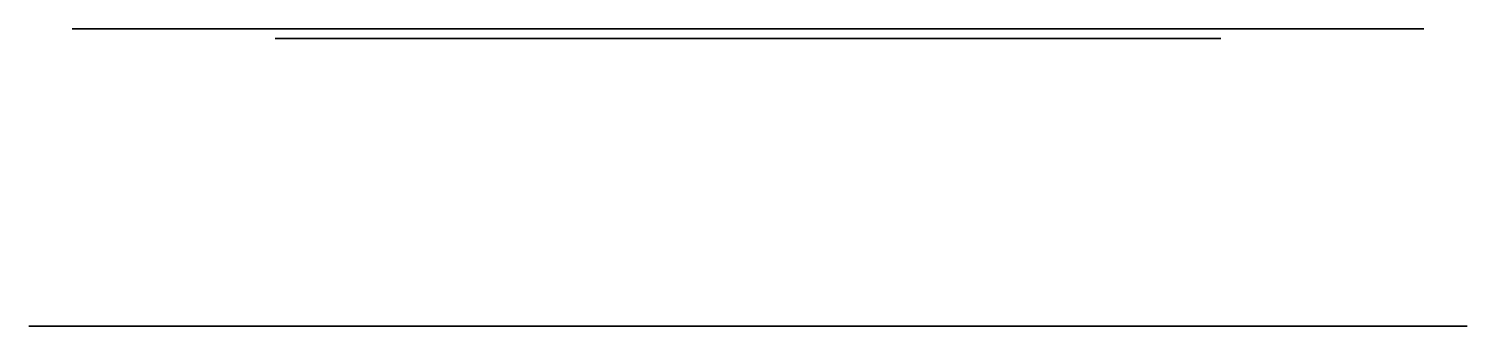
# Model space of a CAD drawing. Header units: centimetres. Extents: x -3.17 to 3.17, y -1.27 to 0.04.
import ezdxf

# ---------------------------------------------------------------- set-up
doc = ezdxf.new("R2010")
doc.units = ezdxf.units.CM
doc.header["$MEASUREMENT"] = 0
for name, color, linetype in [('ES Gear Backplate 90mm Wheels v5_Sketch1', 7, 'Continuous'), ('ES Gear Backplate 90mm Wheels v5_Sketch5', 7, 'Continuous'), ('ES Gear Backplate 90mm Wheels v5_Sketch6', 7, 'Continuous'), ('Hub Connector_Sketch1', 7, 'Continuous')]:
    doc.layers.add(name, color=color, linetype=linetype)

# ---------------------------------------------------------------- blocks, each defined once
blk = doc.blocks.new('HubConnector')
at = {"layer": 'Hub Connector_Sketch1', "extrusion": (0, -1, 0)}
for centre, radius in [((0, 0, 4.4574), 2.9831), ((-1.4903, 0.8604, 4.4574), 0.3), ((-1.4903, -0.8604, 4.4574), 0.3), ((-1.4903, -0.8604, 4.4574), 0.15), ((-1.4903, 0.8604, 4.4574), 0.15), ((0, 0, 4.4574), 1.2319), ((0, 1.7209, 4.4574), 0.3), ((0, -1.7209, 4.4574), 0.3), ((0, 1.7209, 4.4574), 0.15), ((0, -1.7209, 4.4574), 0.15), ((1.482, 0.8557, 4.4574), 0.3), ((1.4903, -0.8604, 4.4574), 0.3), ((1.482, 0.8557, 4.4574), 0.15), ((1.4903, -0.8604, 4.4574), 0.15)]:
    blk.add_circle(centre, radius, dxfattribs=at)
at = {"layer": 'Hub Connector_Sketch1'}
blk.add_point((0, -4.4574), dxfattribs=at)

msp = doc.modelspace()

# ---------------------------------------------------------------- linework, layer by layer
at = {"layer": 'ES Gear Backplate 90mm Wheels v5_Sketch1'}
for p, q in [((2.0867, 0, -0.3175), (-2.0867, 0, -0.3175)), ((-2.0867, 0, -0.3175), (-2.0867, 0, 0.3175)), ((-2.0867, 0, 0.3175), (2.0867, 0, 0.3175)), ((2.0867, 0, -0.3175), (-2.0867, 0, 0.3175)), ((-2.0867, 0, -0.3175), (2.0867, 0, 0.3175)), ((-2.0867, 0, -0.3175), (-2.0867, 0, 0.3175)), ((2.0867, 0, -0.3175), (-2.0867, 0, -0.3175)), ((-2.0867, 0, 0.3175), (2.0867, 0, 0.3175)), ((-1.3183, 0, 1.6484), (-0.7684, 0, 1.9659)), ((0.7684, 0, -1.9659), (-1.3183, 0, 1.6484)), ((-1.3183, 0, -1.6484), (0.7684, 0, 1.9659)), ((-0.7684, 0, -1.9659), (-1.3183, 0, -1.6484)), ((-0.7684, 0, 1.9659), (1.3183, 0, -1.6484)), ((1.3183, 0, 1.6484), (-0.7684, 0, -1.9659)), ((1.3183, 0, -1.6484), (0.7684, 0, -1.9659)), ((0.7684, 0, 1.9659), (1.3183, 0, 1.6484)), ((2.0867, 0, 0.3175), (2.0867, 0, -0.3175)), ((2.0867, 0, 0.3175), (2.0867, 0, -0.3175))]:
    msp.add_line(p, q, dxfattribs=at)
at = {"layer": 'ES Gear Backplate 90mm Wheels v5_Sketch1', "extrusion": (0, 1, 0)}
for radius in [1.905, 1.4605, 0.762]:
    msp.add_circle((0, 0), radius, dxfattribs=at)
at = {"layer": 'ES Gear Backplate 90mm Wheels v5_Sketch1'}
msp.add_point((0, 0), dxfattribs=at)
msp.add_point((0, 0), dxfattribs=at)
at = {"layer": 'ES Gear Backplate 90mm Wheels v5_Sketch5'}
msp.add_point((0, 0), dxfattribs=at)
at = {"layer": 'ES Gear Backplate 90mm Wheels v5_Sketch6', "extrusion": (0, -1, 0)}
for centre, radius in [((0, 0, 1.27), 3.175), ((-1.4568, 0.8411, 1.27), 0.1626), ((0, 1.6822, 1.27), 0.1626), ((0, -1.6822, 1.27), 0.1626), ((1.4568, -0.8411, 1.27), 0.1626), ((1.4568, 0.8411, 1.27), 0.1626)]:
    msp.add_circle(centre, radius, dxfattribs=at)
for centre, radius, start, end in [((-1.4568, -0.8411, 1.27), 0.1626, 117.23052, 302.76948), ((0, 0, 1.27), 1.6822, 204.46104, 215.53896)]:
    msp.add_arc(centre, radius, start, end, dxfattribs=at)
at = {"layer": 'ES Gear Backplate 90mm Wheels v5_Sketch6'}
msp.add_point((0, -1.27), dxfattribs=at)

# ---------------------------------------------------------------- block references
msp.add_blockref('HubConnector', (0, 4.5))

doc.saveas('drawing.dxf')
